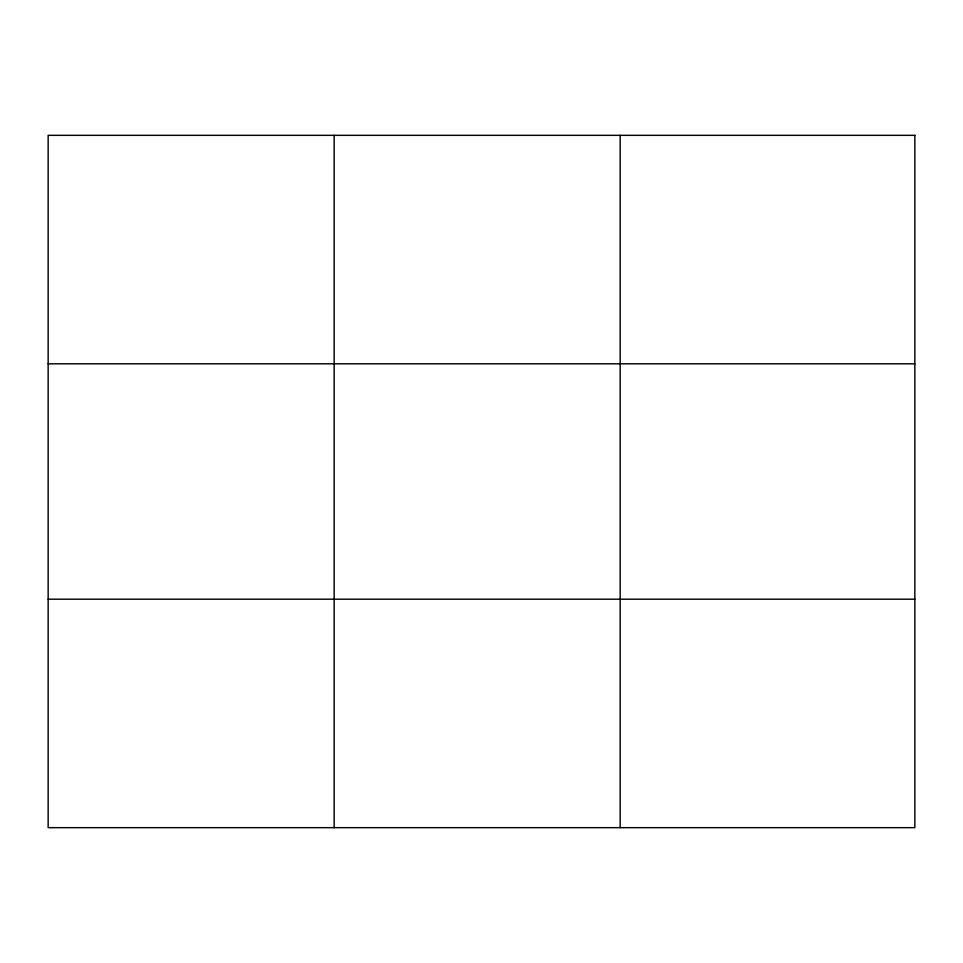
<?xml version="1.0" encoding="UTF-8"?>
<svg xmlns="http://www.w3.org/2000/svg" width="963" height="963" viewBox="0 0 963 963"><rect width="100%" height="100%" fill="white"/><g stroke="black" fill="none" stroke-linecap="round" stroke-linejoin="round"><path stroke-width="1.44" d="M334.161 135.338L334.161 827.662M620.172 135.338L620.172 827.662M48.15 363.809L914.85 363.809M48.15 599.191L914.85 599.191M914.85 135.338L914.85 827.662L48.15 827.662L48.15 135.338L914.85 135.338"/></g></svg>
